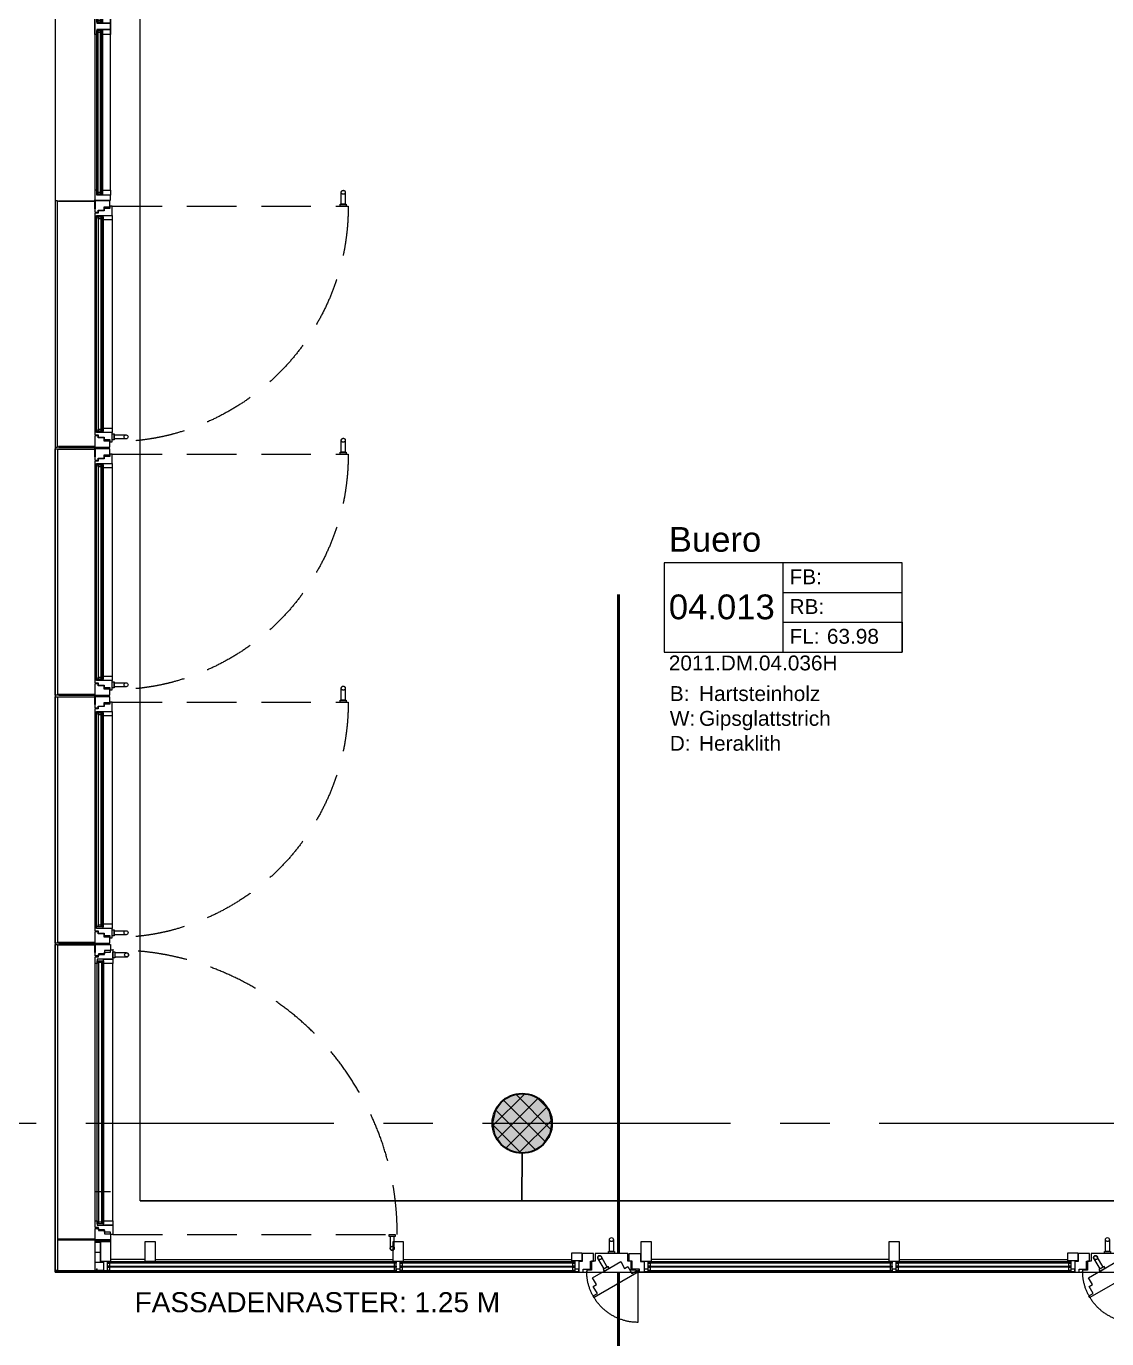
# Model space of a CAD drawing. Header units: millimetres. Extents: x -5 to 111, y -3 to 86.
# Drawn here: x 5.1 to 10.55, y 7.81 to 14.43 of the extents above; entities that cross this region are included whole.
import ezdxf

# ---------------------------------------------------------------- set-up
doc = ezdxf.new("R2010")
doc.units = ezdxf.units.MM
doc.set_wipeout_variables(frame=1)
doc.linetypes.add('MITTE', pattern=[2, 1.25, -0.25, 0.25, -0.25])
doc.linetypes.add('STRICHLINIE2', pattern=[0.375, 0.25, -0.125])
for name, color, linetype, lineweight in [('A1------D-', 9, 'Continuous', 18), ('A1------J-', 10, 'Continuous', 50), ('A1------N-', 9, 'Continuous', 25), ('A1E00---E-', 3, 'MITTE', 25), ('A1E2----E-', 4, 'Continuous', 35), ('A1E2----H-', 5, 'Continuous', 18), ('A1E5----E-', 3, 'Continuous', 25), ('A1M62---E-', 5, 'Continuous', 18), ('A1Z21---E-', 210, 'Continuous', 18), ('A1Z23---E-', 214, 'Continuous', 18), ('A1Z29---T-', 5, 'Continuous', 18)]:
    doc.layers.add(name, color=color, linetype=linetype, lineweight=lineweight)
doc.layers.add('A1------H-', color=8, linetype='Continuous')
doc.styles.add('ARIAL', font='ARIAL.TTF')
doc.dimstyles.new('MST1_50m', dxfattribs={"dimtxt": 0.125, "dimasz": 0.05, "dimexe": 0.05, "dimexo": 0.1, "dimgap": 0.05, "dimtad": 1, "dimdec": 3, "dimzin": 9, "dimdsep": 46, "dimtxsty": 'ARIAL', "dimblk": 'ORIGIN', "dimcen": 0, "dimse1": 1, "dimse2": 1, "dimclrd": 256, "dimclre": 256, "dimclrt": 256, "dimadec": 0, "dimazin": 0, "dimtfac": 1, "dimtdec": 3, "dimtix": 1, "dimtmove": 0, "dimatfit": 3, "dimldrblk": 'ORIGIN', "dimfxl": 0, "dimlwd": -1, "dimlwe": -1, "dimarcsym": 0})

# ---------------------------------------------------------------- blocks, each defined once
blk = doc.blocks.new('Gruppe-347')
at = {"layer": 'A1E5----E-', "linetype": 'STRICHLINIE2', "lineweight": 5}
blk.add_line((0.09, -0.031), (1.278, -0.031), dxfattribs=at)
blk.add_open_spline([(1.278, -0.031), (1.278, -0.3493), (0.9597, -0.9007), (0.4083, -1.219), (0.09, -1.219)], degree=2, dxfattribs=at)
blk = doc.blocks.new('Gruppe-348')
at = {"layer": 'A1E5----E-', "lineweight": 5}
blk.add_lwpolyline([(0.088, -1.179), (0.098, -1.179), (0.098, -1.209), (0.088, -1.209)], close=True, dxfattribs=at)
at = {"layer": 'A1E5----E-', "lineweight": 5, "flags": 128}
blk.add_lwpolyline([(0.158, -1.184, -0.414214), (0.168, -1.194, -0.414214), (0.158, -1.204), (0.098, -1.204), (0.098, -1.184), (0.158, -1.184)], format="xyb", close=True, dxfattribs=at)
at = {"layer": 'A1E5----E-', "lineweight": 5}
blk.add_circle((0.158, -1.194), 0.01, dxfattribs=at)
blk = doc.blocks.new('Gruppe-349')
at = {"layer": 'A1E5----E-', "linetype": 'STRICHLINIE2', "lineweight": 5, "flags": 128}
blk.add_lwpolyline([(1.243, 0.039, -0.414214), (1.253, 0.049, -0.414214), (1.263, 0.039), (1.263, -0.021), (1.243, -0.021), (1.243, 0.039)], format="xyb", close=True, dxfattribs=at)
at = {"layer": 'A1E5----E-', "linetype": 'STRICHLINIE2', "lineweight": 5}
blk.add_lwpolyline([(1.238, -0.021), (1.268, -0.021), (1.268, -0.031), (1.238, -0.031)], close=True, dxfattribs=at)
blk.add_circle((1.253, 0.039), 0.01, dxfattribs=at)
blk = doc.blocks.new('Fassadenelement 13')
at = {"linetype": 'Continuous', "lineweight": 5}
for p in [(0, 0), (0, -1.25)]:
    blk.add_point(p, dxfattribs=at)
at = {"layer": 'A1E5----E-', "lineweight": 5}
for p, q in [((0, -0.1), (0, -1.149)), ((0.088, -0.1), (0.088, -1.15))]:
    blk.add_line(p, q, dxfattribs=at)
for points in [[(0.077, -0.004), (0.009, -0.004), (0, -0.004), (0, -0.061), (0.017, -0.061), (0.017, -0.051), (0.047, -0.051), (0.047, -0.034), (0.077, -0.034)], [(0.063, -0.078), (0.088, -0.078), (0.088, -0.031), (0.077, -0.031), (0.077, -0.0425), (0.047, -0.0425), (0.047, -0.054), (0.017, -0.054), (0.017, -0.066), (0, -0.066), (0, -0.1), (0.009, -0.1), (0.009, -0.078)], [(0.009, -0.085), (0.017, -0.085), (0.017, -1.165), (0.009, -1.165)], [(0.017, -0.085), (0.033, -0.085), (0.033, -0.095), (0.017, -0.095)], [(0.033, -0.085), (0.0375, -0.085), (0.0375, -1.165), (0.033, -1.165)], [(0.0375, -0.085), (0.042, -0.085), (0.042, -1.165), (0.0375, -1.165)], [(0.042, -0.078), (0.088, -0.078), (0.088, -0.1), (0.042, -0.1)], [(0.088, -1.219), (0.088, -1.172), (0.063, -1.172), (0.009, -1.172), (0.009, -1.15), (0, -1.15), (0, -1.184), (0.017, -1.184), (0.017, -1.196), (0.047, -1.196), (0.047, -1.2075), (0.077, -1.2075), (0.077, -1.219)], [(0, -1.189), (0, -1.246), (0.009, -1.246), (0.0366, -1.246), (0.077, -1.246), (0.077, -1.216), (0.047, -1.216), (0.047, -1.199), (0.017, -1.199), (0.017, -1.189)], [(0.017, -1.155), (0.033, -1.155), (0.033, -1.165), (0.017, -1.165)], [(0.042, -1.15), (0.088, -1.15), (0.088, -1.172), (0.042, -1.172)]]:
    blk.add_lwpolyline(points, close=True, dxfattribs=at)
at = {"layer": 'A1E5----E-'}
for name in ['Gruppe-349', 'Gruppe-347', 'Gruppe-348']:
    blk.add_blockref(name, (0, 0), dxfattribs=at)
blk = doc.blocks.new('Gruppe-354')
at = {"layer": 'A1E5----E-', "lineweight": 5}
blk.add_line((-45.3554, -26.6789), (-45.3554, -28.9386), dxfattribs=at)
at = {"layer": 'A1E5----E-', "lineweight": 5, "flags": 128}
blk.add_lwpolyline([(-45.2754, -28.9386), (-45.2754, -26.6789), (-45.3554, -26.6789)], dxfattribs=at)
at = {"layer": 'A1E5----E-', "lineweight": 5}
for points in [[(-45.3554, -26.7359), (-45.3454, -26.7359), (-45.3454, -26.7039), (-45.3154, -26.7039), (-45.2754, -26.7039), (-45.2754, -26.6789), (-45.3554, -26.6789)], [(-45.3454, -26.7159), (-45.3404, -26.7159), (-45.3404, -28.0919), (-45.3454, -28.0919)], [(-45.3404, -26.7159), (-45.3254, -26.7159), (-45.3254, -26.7259), (-45.3404, -26.7259)], [(-45.3254, -26.7159), (-45.3204, -26.7159), (-45.3204, -28.0919), (-45.3254, -28.0919)], [(-45.3204, -26.7159), (-45.3154, -26.7159), (-45.3154, -28.0919), (-45.3204, -28.0919)], [(-45.3154, -26.7039), (-45.2754, -26.7039), (-45.2754, -26.7359), (-45.3154, -26.7359)], [(-45.3454, -28.0719), (-45.3454, -28.0969), (-45.2754, -28.0969), (-45.2754, -28.1289), (-45.3454, -28.1289), (-45.3454, -28.1539), (-45.3554, -28.1539), (-45.3554, -28.0719)], [(-45.3404, -28.0819), (-45.3254, -28.0819), (-45.3254, -28.0919), (-45.3404, -28.0919)], [(-45.3154, -28.0719), (-45.2754, -28.0719), (-45.2754, -28.0969), (-45.3154, -28.0969)], [(-45.3454, -28.1339), (-45.3404, -28.1339), (-45.3404, -28.9586), (-45.3454, -28.9586)], [(-45.3404, -28.1339), (-45.3254, -28.1339), (-45.3254, -28.1439), (-45.3404, -28.1439)], [(-45.3254, -28.1339), (-45.3204, -28.1339), (-45.3204, -28.9586), (-45.3254, -28.9586)], [(-45.3204, -28.1339), (-45.3154, -28.1339), (-45.3154, -28.9586), (-45.3204, -28.9586)], [(-45.3154, -28.1289), (-45.2754, -28.1289), (-45.2754, -28.1539), (-45.3154, -28.1539)], [(-45.3554, -28.9771), (-45.3554, -28.9886), (-45.3154, -28.9886), (-45.2904, -28.9886), (-45.2754, -28.9886), (-45.2754, -28.9636), (-45.3454, -28.9636), (-45.3454, -28.9386), (-45.3554, -28.9386), (-45.3554, -28.9686)], [(-45.3404, -28.9486), (-45.3254, -28.9486), (-45.3254, -28.9586), (-45.3404, -28.9586)], [(-45.3154, -28.9386), (-45.2754, -28.9386), (-45.2754, -28.9636), (-45.3154, -28.9636)]]:
    blk.add_lwpolyline(points, close=True, dxfattribs=at)
blk = doc.blocks.new('Gruppe-355')
at = {"layer": 'A1E5----E-', "lineweight": 5}
blk.add_line((-0.0165, -0.049), (-0.0165, -0.3075), dxfattribs=at)
blk.add_open_spline([(-0.0165, -0.3075), (-0.0858, -0.3075), (-0.2057, -0.2382), (-0.275, -0.1183), (-0.275, -0.049)], degree=2, dxfattribs=at)
blk = doc.blocks.new('Gruppe-356')
at = {"layer": 'A1E5----E-', "lineweight": 5, "flags": 128}
blk.add_lwpolyline([(-0.16, 0.11, -0.414214), (-0.15, 0.12, -0.414214), (-0.14, 0.11), (-0.14, 0.05), (-0.16, 0.05), (-0.16, 0.11)], format="xyb", close=True, dxfattribs=at)
at = {"layer": 'A1E5----E-', "lineweight": 5}
blk.add_lwpolyline([(-0.165, 0.05), (-0.135, 0.05), (-0.135, 0.04), (-0.165, 0.04)], close=True, dxfattribs=at)
blk.add_circle((-0.15, 0.11), 0.01, dxfattribs=at)
blk = doc.blocks.new('Gruppe-357')
at = {"layer": 'A1E5----E-', "linetype": 'STRICHLINIE2', "lineweight": 5, "flags": 128}
blk.add_lwpolyline([(-0.201, 0.0235, 0.414214), (-0.2146, 0.0271, 0.414214), (-0.2183, 0.0135), (-0.1883, -0.0385), (-0.171, -0.0285), (-0.201, 0.0235)], format="xyb", close=True, dxfattribs=at)
at = {"layer": 'A1E5----E-', "linetype": 'STRICHLINIE2', "lineweight": 5}
blk.add_lwpolyline([(-0.1666, -0.026), (-0.1926, -0.041), (-0.1876, -0.0496), (-0.1616, -0.0346)], close=True, dxfattribs=at)
blk.add_circle((-0.2096, 0.0185), 0.01, dxfattribs=at)
blk = doc.blocks.new('L_ftungsfl_gel Nord')
at = {"lineweight": 5}
blk.add_wipeout([(-0.025, -0.044), (-0.05, -0.044), (-0.05, 0.0005), (-0.068, 0.0005), (-0.068, 0.04), (-0.232, 0.04), (-0.232, 0.0005), (-0.25, 0.0005), (-0.25, -0.044), (-0.275, -0.044), (-0.275, -0.054), (-0.025, -0.054)], dxfattribs=at).dxf.layer = 'A1E5----E-'
at = {"layer": 'A1E5----E-', "lineweight": 5}
for points in [[(-0.35, 0.0425), (-0.3, 0.0425), (-0.3, 0.003), (-0.35, 0.003)], [(-0.297, 0), (-0.315, 0), (-0.315, -0.054), (-0.292, -0.054), (-0.292, -0.039), (-0.255, -0.039), (-0.255, 0.0005), (-0.24, 0.0005), (-0.24, 0.04), (-0.297, 0.04)], [(-0.025, -0.044), (-0.05, -0.044), (-0.05, 0.0005), (-0.068, 0.0005), (-0.068, 0.04), (-0.232, 0.04), (-0.232, 0.0005), (-0.25, 0.0005), (-0.25, -0.044), (-0.275, -0.044), (-0.275, -0.054), (-0.025, -0.054)], [(-0.003, 0), (0.015, 0), (0.015, -0.054), (-0.008, -0.054), (-0.008, -0.039), (-0.045, -0.039), (-0.045, 0.0005), (-0.06, 0.0005), (-0.06, 0.04), (-0.003, 0.04)]]:
    blk.add_lwpolyline(points, close=True, dxfattribs=at)
at = {"layer": 'A1E5----E-', "linetype": 'STRICHLINIE2', "lineweight": 5}
blk.add_lwpolyline([(-0.2429, -0.1739), (-0.2212, -0.1614), (-0.2415, -0.1263), (-0.2259, -0.1173), (-0.2456, -0.0831), (-0.1036, -0.0011), (-0.0839, -0.0353), (-0.0683, -0.0263), (-0.048, -0.0614), (-0.0264, -0.0489), (-0.0214, -0.0576), (-0.2379, -0.1826)], close=True, dxfattribs=at)
at = {"layer": 'A1E5----E-', "lineweight": 5}
blk.add_circle((-0.0165, -0.049), 0.005, dxfattribs=at)
at = {"layer": 'A1E5----E-'}
for name in ['Gruppe-356', 'Gruppe-357', 'Gruppe-355']:
    blk.add_blockref(name, (0, 0), dxfattribs=at)
blk = doc.blocks.new('Fassadenlement 21')
at = {"layer": 'A1E5----E-', "lineweight": 5}
blk.add_line((-0.025, -0.09), (-1.225, -0.09), dxfattribs=at)
for points in [[(-2.525, -0.1), (-2.525, 0), (-2.475, 0), (-2.475, -0.1)], [(-1.275, -0.1), (-1.275, 0), (-1.225, 0), (-1.225, -0.1)], [(-0.025, -0.1), (-0.025, 0), (0.025, 0), (0.025, -0.1)], [(-2.49, -0.1045), (-2.49, -0.1), (-1.61, -0.1), (-1.61, -0.1045)], [(-2.49, -0.109), (-2.49, -0.1045), (-1.61, -0.1045), (-1.61, -0.109)], [(-2.49, -0.125), (-2.49, -0.109), (-2.48, -0.109), (-2.48, -0.125)], [(-2.49, -0.13), (-2.49, -0.125), (-1.61, -0.125), (-1.61, -0.13)], [(-2.49, -0.146), (-2.49, -0.13), (-2.48, -0.13), (-2.48, -0.146)], [(-0.01, -0.125), (-0.01, -0.109), (-0.02, -0.109), (-0.02, -0.125)], [(-0.01, -0.146), (-0.01, -0.13), (-0.02, -0.13), (-0.02, -0.146)], [(-2.49, -0.154), (-2.49, -0.146), (-1.61, -0.146), (-1.61, -0.154)]]:
    blk.add_lwpolyline(points, close=True, dxfattribs=at)
at = {"layer": 'A1E5----E-', "lineweight": 5, "flags": 128}
for points in [[(-2.51, -0.139), (-2.51, -0.154, -0.162278), (-2.5, -0.1507, -0.162278), (-2.49, -0.154), (-2.49, -0.139)], [(-0.01, -0.139), (-0.01, -0.154, -0.162278), (0, -0.1507, -0.162278), (0.01, -0.154), (0.01, -0.139)]]:
    blk.add_lwpolyline(points, format="xyb", close=True, dxfattribs=at)
at = {"layer": 'A1E5----E-'}
blk.add_blockref('L_ftungsfl_gel Nord', (-1.275, -0.1), dxfattribs=at)
at = {"layer": 'A1E5----E-', "lineweight": 5}
blk.add_line((-2.475, -0.09), (-1.625, -0.09), dxfattribs=at)
for points in [[(-1.62, -0.125), (-1.62, -0.109), (-1.61, -0.109), (-1.61, -0.125)], [(-1.62, -0.146), (-1.62, -0.13), (-1.61, -0.13), (-1.61, -0.146)], [(-1.24, -0.1), (-0.01, -0.1), (-0.01, -0.1045), (-1.24, -0.1045)], [(-1.24, -0.1045), (-0.01, -0.1045), (-0.01, -0.109), (-1.24, -0.109)], [(-1.24, -0.125), (-1.24, -0.109), (-1.23, -0.109), (-1.23, -0.125)], [(-1.24, -0.125), (-0.01, -0.125), (-0.01, -0.13), (-1.24, -0.13)], [(-1.24, -0.146), (-1.24, -0.13), (-1.23, -0.13), (-1.23, -0.146)], [(-1.24, -0.146), (-0.01, -0.146), (-0.01, -0.154), (-1.24, -0.154)]]:
    blk.add_lwpolyline(points, close=True, dxfattribs=at)
at = {"layer": 'A1E5----E-', "lineweight": 5, "flags": 128}
for points in [[(-1.61, -0.139), (-1.61, -0.154, -0.162278), (-1.6, -0.1507, -0.162278), (-1.59, -0.154), (-1.59, -0.139)], [(-1.26, -0.139), (-1.26, -0.154, -0.162278), (-1.25, -0.1507, -0.162278), (-1.24, -0.154), (-1.24, -0.139)]]:
    blk.add_lwpolyline(points, format="xyb", close=True, dxfattribs=at)
blk = doc.blocks.new('Gruppe-358')
at = {"layer": 'A1E5----E-'}
blk.add_blockref('Fassadenlement 21', (-38.8254, -34.2396), dxfattribs=at)
blk.add_blockref('Fassadenlement 21', (-41.3254, -34.2396), dxfattribs=at)
blk = doc.blocks.new('Gruppe-375')
at = {"layer": 'A1E5----E-', "linetype": 'STRICHLINIE2', "lineweight": 5}
blk.add_line((-45.2644, -34.2036), (-43.8304, -34.2036), dxfattribs=at)
blk.add_open_spline([(-43.8304, -34.2036), (-43.8304, -33.8194), (-44.2147, -33.1538), (-44.8802, -32.7696), (-45.2644, -32.7696)], degree=2, dxfattribs=at)
blk = doc.blocks.new('Gruppe-376')
at = {"layer": 'A1E5----E-', "lineweight": 5}
blk.add_lwpolyline([(-45.2644, -32.7796), (-45.2544, -32.7796), (-45.2544, -32.8096), (-45.2644, -32.8096)], close=True, dxfattribs=at)
at = {"layer": 'A1E5----E-', "lineweight": 5, "flags": 128}
blk.add_lwpolyline([(-45.1944, -32.8046, 0.414214), (-45.1844, -32.7946, 0.414214), (-45.1944, -32.7846), (-45.2544, -32.7846), (-45.2544, -32.8046), (-45.1944, -32.8046)], format="xyb", close=True, dxfattribs=at)
at = {"layer": 'A1E5----E-', "lineweight": 5}
blk.add_circle((-45.1944, -32.7946), 0.01, dxfattribs=at)
blk = doc.blocks.new('Gruppe-377')
at = {"layer": 'A1E5----E-', "linetype": 'STRICHLINIE2', "lineweight": 5}
blk.add_lwpolyline([(-43.8704, -34.2036), (-43.8404, -34.2036), (-43.8404, -34.2136), (-43.8704, -34.2136)], close=True, dxfattribs=at)
at = {"layer": 'A1E5----E-', "linetype": 'STRICHLINIE2', "lineweight": 5, "flags": 128}
blk.add_lwpolyline([(-43.8654, -34.2736, 0.414214), (-43.8554, -34.2836, 0.414214), (-43.8454, -34.2736), (-43.8454, -34.2136), (-43.8654, -34.2136), (-43.8654, -34.2736)], format="xyb", close=True, dxfattribs=at)
at = {"layer": 'A1E5----E-', "linetype": 'STRICHLINIE2', "lineweight": 5}
blk.add_circle((-43.8554, -34.2736), 0.01, dxfattribs=at)
blk = doc.blocks.new('Gruppe-378')
at = {"linetype": 'Continuous', "lineweight": 5}
for p in [(-45.3524, -32.7386), (-45.3524, -34.2346)]:
    blk.add_point(p, dxfattribs=at)
at = {"layer": 'A1E5----E-', "lineweight": 5}
for p, q in [((-45.3524, -34.1346), (-45.3524, -32.8386)), ((-45.2644, -34.1346), (-45.2644, -32.8386))]:
    blk.add_line(p, q, dxfattribs=at)
for points in [[(-45.3524, -32.7996), (-45.3524, -32.7426), (-45.3434, -32.7426), (-45.3159, -32.7426), (-45.2754, -32.7426), (-45.2754, -32.7726), (-45.3054, -32.7726), (-45.3054, -32.7896), (-45.3354, -32.7896), (-45.3354, -32.7996)], [(-45.2644, -32.7696), (-45.2644, -32.8166), (-45.2894, -32.8166), (-45.3434, -32.8166), (-45.3434, -32.8386), (-45.3524, -32.8386), (-45.3524, -32.8046), (-45.3354, -32.8046), (-45.3354, -32.7926), (-45.3054, -32.7926), (-45.3054, -32.7811), (-45.2754, -32.7811), (-45.2754, -32.7696)], [(-45.3104, -32.8166), (-45.2644, -32.8166), (-45.2644, -32.8386), (-45.3104, -32.8386)], [(-45.3434, -32.8236), (-45.3354, -32.8236), (-45.3354, -34.1496), (-45.3434, -34.1496)], [(-45.3354, -32.8236), (-45.3194, -32.8236), (-45.3194, -32.8336), (-45.3354, -32.8336)], [(-45.3194, -32.8236), (-45.3149, -32.8236), (-45.3149, -34.1496), (-45.3194, -34.1496)], [(-45.3149, -32.8236), (-45.3104, -32.8236), (-45.3104, -34.1496), (-45.3149, -34.1496)], [(-45.2894, -34.1566), (-45.2644, -34.1566), (-45.2644, -34.2036), (-45.2754, -34.2036), (-45.2754, -34.1921), (-45.3054, -34.1921), (-45.3054, -34.1806), (-45.3354, -34.1806), (-45.3354, -34.1686), (-45.3524, -34.1686), (-45.3524, -34.1346), (-45.3434, -34.1346), (-45.3434, -34.1566)], [(-45.3354, -34.1396), (-45.3194, -34.1396), (-45.3194, -34.1496), (-45.3354, -34.1496)], [(-45.3104, -34.1346), (-45.2644, -34.1346), (-45.2644, -34.1566), (-45.3104, -34.1566)], [(-45.2754, -34.2306), (-45.3434, -34.2306), (-45.3524, -34.2306), (-45.3524, -34.1736), (-45.3354, -34.1736), (-45.3354, -34.1836), (-45.3054, -34.1836), (-45.3054, -34.2006), (-45.2754, -34.2006)]]:
    blk.add_lwpolyline(points, close=True, dxfattribs=at)
at = {"layer": 'A1E5----E-'}
for name in ['Gruppe-375', 'Gruppe-376', 'Gruppe-377']:
    blk.add_blockref(name, (0, 0), dxfattribs=at)
blk = doc.blocks.new('Gruppe-379')
at = {"layer": 'A1E5----E-'}
blk.add_blockref('Gruppe-378', (0, 0), dxfattribs=at)
blk = doc.blocks.new('Gruppe-380')
at = {"layer": 'A1E5----E-', "linetype": 'Continuous', "lineweight": 5}
h = blk.add_hatch(dxfattribs=at)
h.set_pattern_fill('D_MMSTOFF_1MM_SRF-2', color=256, style=0, pattern_type=2)
h.set_pattern_definition([(0, (0, 0), (3e-18, 0.05), [])])
h.paths.add_polyline_path([(-45.3524, -34.2396), (-45.3254, -34.2396), (-45.3254, -34.3396), (-45.3104, -34.3396), (-45.3104, -34.3856), (-45.3524, -34.3856)])
at = {"linetype": 'Continuous', "lineweight": 5}
blk.add_point((-45.3454, -34.3796), dxfattribs=at)
at = {"layer": 'A1E5----E-', "lineweight": 5}
for p, q in [((-45.1004, -34.3296), (-45.2754, -34.3296)), ((-45.0504, -34.3296), (-43.8504, -34.3296))]:
    blk.add_line(p, q, dxfattribs=at)
for points in [[(-45.3524, -34.2396), (-45.3254, -34.2396), (-45.3254, -34.3396), (-45.3104, -34.3396), (-45.3104, -34.3856), (-45.3524, -34.3856)], [(-45.3254, -34.3396), (-45.3254, -34.2396), (-45.2754, -34.2396), (-45.2754, -34.3396)], [(-45.1004, -34.3396), (-45.1004, -34.2396), (-45.0504, -34.2396), (-45.0504, -34.3396)], [(-45.2904, -34.3441), (-45.2904, -34.3396), (-43.8354, -34.3396), (-43.8354, -34.3441)], [(-45.2904, -34.3486), (-45.2904, -34.3441), (-43.8354, -34.3441), (-43.8354, -34.3486)], [(-45.5554, -34.3936), (-45.5554, -34.3856), (-43.8354, -34.3856), (-43.8354, -34.3936)], [(-45.2904, -34.3646), (-45.2904, -34.3486), (-45.2804, -34.3486), (-45.2804, -34.3646)], [(-45.2904, -34.3696), (-45.2904, -34.3646), (-43.8354, -34.3646), (-43.8354, -34.3696)], [(-45.2904, -34.3856), (-45.2904, -34.3696), (-45.2804, -34.3696), (-45.2804, -34.3856)], [(-43.8354, -34.3646), (-43.8354, -34.3486), (-43.8454, -34.3486), (-43.8454, -34.3646)], [(-43.8354, -34.3856), (-43.8354, -34.3696), (-43.8454, -34.3696), (-43.8454, -34.3856)]]:
    blk.add_lwpolyline(points, close=True, dxfattribs=at)
blk = doc.blocks.new('_Origin')
at = {"color": 0, "linetype": 'ByBlock', "lineweight": -2}
blk.add_line((0, 0), (-1, 0), dxfattribs=at)
for points in [[(0, 0), (0, 1)], [(0, 0), (0, -1)]]:
    blk.add_lwpolyline(points)
blk.add_circle((0, 0), 0.5, dxfattribs=at)
blk = doc.blocks.new('*D201')
at = {"layer": 'A1------D-', "transparency": 16777216}
blk.add_line((5.295, 5.3524), (5.625, 5.3524), dxfattribs=at)
at = {"layer": 'Defpoints', "color": 0, "transparency": 16777216}
for p in [(5.675, 8.51), (5.245, 8.15), (5.675, 5.3524)]:
    blk.add_point(p, dxfattribs=at)
at = {"layer": 'A1------D-', "transparency": 16777216, "xscale": 0.05, "yscale": 0.05, "zscale": 0.05, "rotation": 180}
blk.add_blockref('_Origin', (5.245, 5.3524), dxfattribs=at)
at = {"layer": 'A1------D-', "transparency": 16777216, "xscale": 0.05, "yscale": 0.05, "zscale": 0.05}
blk.add_blockref('_Origin', (5.675, 5.3524), dxfattribs=at)
at = {"layer": 'A1------D-', "transparency": 16777216, "insert": (5.46, 5.4663), "char_height": 0.125, "attachment_point": 5, "style": 'ARIAL'}
blk.add_mtext('43', dxfattribs=at)
blk = doc.blocks.new('*D202')
at = {"layer": 'A1------D-', "transparency": 16777216}
blk.add_line((5.725, 5.3524), (13.1125, 5.3524), dxfattribs=at)
at = {"layer": 'Defpoints', "color": 0, "transparency": 16777216}
for p in [(13.1625, 9.15), (5.675, 8.51), (13.1625, 5.3524)]:
    blk.add_point(p, dxfattribs=at)
at = {"layer": 'A1------D-', "transparency": 16777216, "xscale": 0.05, "yscale": 0.05, "zscale": 0.05, "rotation": 180}
blk.add_blockref('_Origin', (5.675, 5.3524), dxfattribs=at)
at = {"layer": 'A1------D-', "transparency": 16777216, "xscale": 0.05, "yscale": 0.05, "zscale": 0.05}
blk.add_blockref('_Origin', (13.1625, 5.3524), dxfattribs=at)
at = {"layer": 'A1------D-', "transparency": 16777216, "insert": (9.4187, 5.4662), "char_height": 0.125, "attachment_point": 5, "style": 'ARIAL'}
blk.add_mtext('7.488', dxfattribs=at)
blk = doc.blocks.new('*D224')
at = {"layer": 'A1------D-', "transparency": 16777216}
blk.add_line((5.295, 4.0007), (84.625, 4.0007), dxfattribs=at)
at = {"layer": 'Defpoints', "color": 0, "transparency": 16777216}
for p in [(84.675, 18.775), (5.245, 8.158), (84.675, 4.0007)]:
    blk.add_point(p, dxfattribs=at)
at = {"layer": 'A1------D-', "transparency": 16777216, "xscale": 0.05, "yscale": 0.05, "zscale": 0.05, "rotation": 180}
blk.add_blockref('_Origin', (5.245, 4.0007), dxfattribs=at)
at = {"layer": 'A1------D-', "transparency": 16777216, "xscale": 0.05, "yscale": 0.05, "zscale": 0.05}
blk.add_blockref('_Origin', (84.675, 4.0007), dxfattribs=at)
at = {"layer": 'A1------D-', "transparency": 16777216, "insert": (44.96, 4.1146), "char_height": 0.125, "attachment_point": 5, "style": 'ARIAL'}
blk.add_mtext('79.43', dxfattribs=at)
blk = doc.blocks.new('*D251')
at = {"layer": 'A1------D-', "transparency": 16777216}
blk.add_line((2.5497, 8.2), (2.5497, 8.46), dxfattribs=at)
at = {"layer": 'Defpoints', "color": 0, "transparency": 16777216}
for p in [(2.5497, 8.51), (5.675, 8.51), (5.245, 8.15)]:
    blk.add_point(p, dxfattribs=at)
at = {"layer": 'A1------D-', "transparency": 16777216, "xscale": 0.05, "yscale": 0.05, "zscale": 0.05}
for p, rotation in [((2.5497, 8.51), 90), ((2.5497, 8.15), 270)]:
    blk.add_blockref('_Origin', p, dxfattribs=dict(at, rotation=rotation))
at = {"layer": 'A1------D-', "transparency": 16777216, "insert": (2.4358, 8.33), "char_height": 0.125, "attachment_point": 5, "rotation": 90, "style": 'ARIAL'}
blk.add_mtext('36', dxfattribs=at)
blk = doc.blocks.new('*D252')
at = {"layer": 'A1------D-', "transparency": 16777216}
blk.add_line((2.5497, 8.56), (2.5497, 18.6313), dxfattribs=at)
at = {"layer": 'Defpoints', "color": 0, "transparency": 16777216}
for p in [(2.5497, 18.6813), (6.015, 18.6813), (5.675, 8.51)]:
    blk.add_point(p, dxfattribs=at)
at = {"layer": 'A1------D-', "transparency": 16777216, "xscale": 0.05, "yscale": 0.05, "zscale": 0.05}
for p, rotation in [((2.5497, 18.6813), 90), ((2.5497, 8.51), 270)]:
    blk.add_blockref('_Origin', p, dxfattribs=dict(at, rotation=rotation))
at = {"layer": 'A1------D-', "transparency": 16777216, "insert": (2.4359, 13.5956), "char_height": 0.125, "attachment_point": 5, "rotation": 90, "style": 'ARIAL'}
blk.add_mtext('10.171', dxfattribs=at)
blk = doc.blocks.new('*D274')
at = {"layer": 'A1------D-', "transparency": 16777216}
blk.add_line((1.7632, 8.2), (1.7632, 75.005), dxfattribs=at)
at = {"layer": 'Defpoints', "color": 0, "transparency": 16777216}
for p in [(1.7632, 75.055), (5.245, 75.055), (5.245, 8.15)]:
    blk.add_point(p, dxfattribs=at)
at = {"layer": 'A1------D-', "transparency": 16777216, "xscale": 0.05, "yscale": 0.05, "zscale": 0.05}
for p, rotation in [((1.7632, 75.055), 90), ((1.7632, 8.15), 270)]:
    blk.add_blockref('_Origin', p, dxfattribs=dict(at, rotation=rotation))
at = {"layer": 'A1------D-', "transparency": 16777216, "insert": (1.6494, 41.6025), "char_height": 0.125, "attachment_point": 5, "rotation": 90, "style": 'ARIAL'}
blk.add_mtext('66.905', dxfattribs=at)
blk = doc.blocks.new('bbl-raumstempel')
for points in [[(0, 0), (0, -0.45), (1.2, -0.45), (1.2, 0), (0, 0)], [(0.6, -0.45), (0.6, 0)], [(0.6, -0.15), (1.2, -0.15)], [(0.6, -0.3), (1.2, -0.3)], [(1.2, -0.3), (1.2, -0.45)]]:
    blk.add_lwpolyline(points)
at = {"style": 'ARIAL'}
for s, p in [('FB:', (0.6318, -0.1083)), ('RB:', (0.6318, -0.2583)), ('FL:', (0.6318, -0.4083)), ('B:', (0.0282, -0.6971)), ('W:', (0.0282, -0.8221)), ('D:', (0.0282, -0.9478))]:
    blk.add_text(s, height=0.075, dxfattribs=at).set_placement(p)
for tag, p, height in [('RAUMBEZ', (0.0233, 0.0555), 0.125), ('FB', (0.8201, -0.1083), 0.075), ('RNR1', (0.0233, -0.285), 0.125), ('RB', (0.8201, -0.2583), 0.075), ('FLAECHE', (0.8201, -0.4083), 0.075), ('RNR2', (0.0233, -0.5428), 0.075), ('B', (0.1756, -0.6971), 0.075), ('W', (0.1756, -0.8221), 0.075), ('D', (0.1756, -0.9478), 0.075)]:
    blk.add_attdef(tag, p, '', height=height, dxfattribs=at)
blk = doc.blocks.new('2011.DM.04.036H', base_point=(5.675, 18.7463))
at = {"layer": 'A1Z21---E-'}
blk.add_lwpolyline([(13.225, 8.51), (7.5978, 8.51), (7.6, 8.75), (7.6553, 8.7606), (7.7061, 8.794), (7.7411, 8.8491), (7.75, 8.9), (7.7373, 8.9604), (7.7053, 9.0068), (7.6585, 9.0381), (7.6, 9.05), (7.5349, 9.0351), (7.4947, 9.0068), (7.4654, 8.9663), (7.45, 8.9), (7.4621, 8.8409), (7.494, 8.7939), (7.5363, 8.7642), (7.6, 8.75), (7.5978, 8.51), (5.675, 8.51), (5.675, 15.2819)], dxfattribs=at)
at = {"layer": 'A1Z21---E-', "style": 'ARIAL', "flags": 1}
blk.add_attdef('C_NUMBER', (5.675, 18.7463), '', height=10, dxfattribs=at)

msp = doc.modelspace()

# ---------------------------------------------------------------- hatches: boundary and pattern name
at = {"layer": 'A1------H-'}
h = msp.add_hatch(color=256, dxfattribs=at)
edge = h.paths.add_edge_path()
edge.add_arc((7.6, 8.9), 0.15, 0, 360)
at = {"layer": 'A1E2----H-'}
h = msp.add_hatch(dxfattribs=at)
h.set_pattern_fill('ANSI37', color=256, scale=0.02, style=0)
edge = h.paths.add_edge_path()
edge.add_arc((7.6, 8.9), 0.15, 0, 360, ccw=False)

# ---------------------------------------------------------------- linework, layer by layer
at = {"layer": 'A1------J-', "flags": 128}
msp.add_lwpolyline([(8.0851, 11.5658), (8.0851, 2.5), (7.4251, 2.5)], dxfattribs=at)
at = {"layer": 'A1E00---E-'}
msp.add_line((1.4, 8.9), (47.4, 8.9), dxfattribs=at)
at = {"layer": 'A1E2----E-'}
msp.add_circle((7.6, 8.9), 0.15, dxfattribs=at)
msp.add_circle((7.6, 8.9), 0.15, dxfattribs=at)
at = {"layer": 'A1E5----E-'}
msp.add_line((5.525, 8.555), (5.445, 8.555), dxfattribs=at)
for points in [[(5.257, 13.551), (5.245, 13.551), (5.245, 12.309), (5.257, 12.309)], [(5.448, 13.551), (5.448, 13.511), (5.445, 13.511), (5.445, 13.548), (5.263, 13.548), (5.263, 13.551)], [(5.448, 12.309), (5.448, 12.349), (5.445, 12.349), (5.445, 12.312), (5.263, 12.312), (5.263, 12.309)], [(5.257, 11.059), (5.245, 11.059), (5.245, 12.301), (5.257, 12.301)], [(5.448, 12.301), (5.448, 12.261), (5.445, 12.261), (5.445, 12.298), (5.263, 12.298), (5.263, 12.301)], [(5.448, 11.059), (5.448, 11.099), (5.445, 11.099), (5.445, 11.062), (5.263, 11.062), (5.263, 11.059)], [(5.257, 9.809), (5.245, 9.809), (5.245, 11.051), (5.257, 11.051)], [(5.448, 11.051), (5.448, 11.011), (5.445, 11.011), (5.445, 11.048), (5.263, 11.048), (5.263, 11.051)], [(5.257, 8.158), (5.245, 8.158), (5.245, 9.801), (5.257, 9.801)], [(5.448, 9.809), (5.448, 9.849), (5.445, 9.849), (5.445, 9.812), (5.263, 9.812), (5.263, 9.809)], [(5.448, 9.801), (5.448, 9.761), (5.445, 9.761), (5.445, 9.798), (5.263, 9.798), (5.263, 9.801)], [(5.448, 8.313), (5.448, 8.353), (5.445, 8.353), (5.445, 8.316), (5.263, 8.316), (5.263, 8.313)], [(5.448, 8.313), (5.525, 8.313), (5.525, 8.304), (5.448, 8.304)]]:
    msp.add_lwpolyline(points, close=True, dxfattribs=at)
at = {"layer": 'A1M62---E-'}
for p, q in [((5.245, 75.055), (5.245, 8.15)), ((5.675, 8.51), (5.675, 18.7675)), ((5.675, 8.51), (44.915, 8.51))]:
    msp.add_line(p, q, dxfattribs=at)

# ---------------------------------------------------------------- block references
at = {"layer": 'A1E5----E-'}
for name, p in [('Gruppe-354', (50.8004, 42.5436)), ('Fassadenelement 13', (5.445, 13.555)), ('Fassadenelement 13', (5.445, 12.305)), ('Fassadenelement 13', (5.445, 11.055))]:
    msp.add_blockref(name, p, dxfattribs=at)
at = {"layer": 'A1Z21---E-'}
msp.add_blockref('2011.DM.04.036H', (5.675, 18.7463), dxfattribs=at)
at = {"layer": 'A1Z29---T-'}
msp.add_blockref('bbl-raumstempel', (8.3158, 11.7263), dxfattribs=at).add_auto_attribs({'FLAECHE': '63.98', 'RAUMBEZ': 'Buero', 'RNR1': '04.013', 'RNR2': '2011.DM.04.036H', 'B': 'Hartsteinholz', 'W': 'Gipsglattstrich', 'D': 'Heraklith'})

# ---------------------------------------------------------------- texts
at = {"layer": 'A1------N-', "style": 'ARIAL'}
msp.add_text('FASSADENRASTER: 1.25 M', height=0.101016, dxfattribs=at).set_placement((5.6461, 7.9476))

# ---------------------------------------------------------------- dimensions: what is measured, and where the dimension line sits
at = {"layer": 'A1------D-'}
for base, p1, p2, picture, middle in [((1.7632, 75.055), (5.245, 8.15), (5.245, 75.055), '*D274', (1.6494, 41.6025)), ((2.5497, 18.6813), (5.675, 8.51), (6.015, 18.6813), '*D252', (2.4359, 13.5956))]:
    dim = msp.add_linear_dim(base=base, p1=p1, p2=p2, angle=90, dimstyle='MST1_50m', dxfattribs=at)
    dim.commit()
    dim.dimension.update_dxf_attribs({"geometry": picture, "text_midpoint": middle})
dim = msp.add_linear_dim(base=(2.5497, 8.51), p1=(5.245, 8.15), p2=(5.675, 8.51), angle=90, dimstyle='MST1_50m', override={"dimdec": 1, "dimlfac": 100, "dimtdec": 1}, dxfattribs=at)
dim.commit()
dim.dimension.update_dxf_attribs({"geometry": '*D251', "text_midpoint": (2.4358, 8.33)})
dim = msp.add_linear_dim(base=(5.675, 5.3524), p1=(5.245, 8.15), p2=(5.675, 8.51), dimstyle='MST1_50m', override={"dimdec": 1, "dimlfac": 100, "dimtdec": 1}, dxfattribs=at)
dim.commit()
dim.dimension.update_dxf_attribs({"geometry": '*D201', "text_midpoint": (5.46, 5.4663)})

# ---------------------------------------------------------------- next in the draw order: block references
at = {"layer": 'A1E5----E-'}
msp.add_blockref('Gruppe-358', (50.8004, 42.5436), dxfattribs=at)

# ---------------------------------------------------------------- next in the draw order: linework, layer by layer
at = {"layer": 'A1Z23---E-'}
msp.add_lwpolyline([(5.245, 46.5598), (5.245, 8.15), (26.4855, 8.15), (26.4855, 19.33), (25.63, 19.33), (25.63, 19.65), (28.2783, 19.65), (28.2783, 19.33), (26.4855, 19.33), (26.4855, 8.15), (45.31, 8.15), (45.31, 18.775), (52.0028, 18.775), (52.0028, 42.15)], dxfattribs=at)

# ---------------------------------------------------------------- next in the draw order: block references
at = {"layer": 'A1E5----E-'}
for name in ['Gruppe-379', 'Gruppe-380']:
    msp.add_blockref(name, (50.8004, 42.5436), dxfattribs=at)

# ---------------------------------------------------------------- next in the draw order: dimensions: what is measured, and where the dimension line sits
at = {"layer": 'A1------D-'}
for base, p1, p2, picture, middle in [((84.675, 4.0007), (5.245, 8.158), (84.675, 18.775), '*D224', (44.96, 4.1146)), ((13.1625, 5.3523993661), (5.675, 8.51), (13.1625, 9.1499922005), '*D202', (9.41875, 5.4662209896))]:
    dim = msp.add_linear_dim(base=base, p1=p1, p2=p2, dimstyle='MST1_50m', dxfattribs=at)
    dim.commit()
    dim.dimension.update_dxf_attribs({"geometry": picture, "text_midpoint": middle})

doc.saveas('drawing.dxf')
